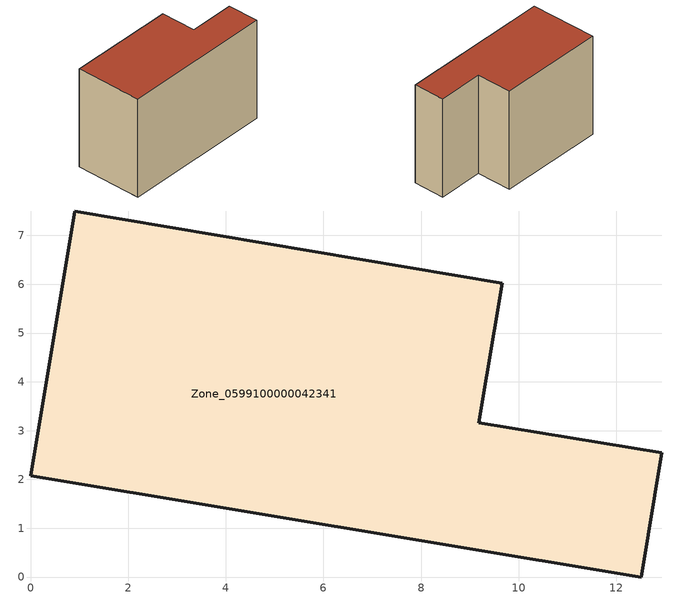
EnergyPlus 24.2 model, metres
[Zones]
Zone_0599100000042341
 floor ground (C_G): 0,2.07 0.9,7.5 9.66,6.02 9.19,3.16 12.94,2.54 12.51,0 z0
 wall outside (C_F): 0.9,7.5 0,2.07 12.51,0 12.94,2.54 9.19,3.16 9.66,6.02 0.9,7.5 z0:8.5
 roof outside (C_R): 0,2.07 12.51,0 12.94,2.54 9.19,3.16 9.66,6.02 0.9,7.5 z8.5
[BUILDING]
Pand.0599100000042341: North Axis=0; Terrain=City; Loads Convergence Tolerance Value=0.04; Temperature Convergence Tolerance Value=0.4; Solar Distribution=FullExterior; Maximum Number of Warmup Days=25; Minimum Number of Warmup Days=1
[Site:Location]
Rotterdam.The.Hague.AP_ZH_NLD Design_Conditions: Latitude=51.96; Longitude=4.45; Time Zone=1; Elevation=-4.5
[SITE:GROUNDTEMPERATURE:BUILDINGSURFACE]
18, 18, 18, 18, 18, 18, 18, 18, 18, 18, 18, 18
[MATERIAL] Thermal Absorptance=0.9; Solar Absorptance=0.7; Visible Absorptance=0.7
Name | Roughness | Thickness | Conductivity | Density | Specific Heat
G.TI.1975-1991 | MediumSmooth | 0.15 | 0.288461 | 540 | 1210
F.TI.1975-1991 | Rough | 0.3 | 0.230769 | 1920 | 840
R.TI.1975-1991 | MediumRough | 0.2 | 0.153846 | 1500 | 1000
[CONSTRUCTION]
C_G: G.TI.1975-1991
C_F: F.TI.1975-1991
C_R: R.TI.1975-1991
[ZONE]
Zone_0599100000042341: Type=1; Multiplier=1; Ceiling Height=Autocalculate; Volume=Autocalculate; Floor Area=autocalculate; Part of Total Floor Area=Yes
[ZONEINFILTRATION:DESIGNFLOWRATE]
Infil_Zone_0599100000042341: Zone or ZoneList or Space or SpaceList=Zone_0599100000042341; Schedule=AlwaysOn; Design Flow Rate Calculation Method=Flow/Area; Flow Rate per Floor Area=0.003; Constant Term Coefficient=1; Temperature Term Coefficient=0; Velocity Term Coefficient=0; Velocity Squared Term Coefficient=0
[HVACTEMPLATE:ZONE:IDEALLOADSAIRSYSTEM]
Zone_0599100000042341: Maximum Heating Supply Air Temperature=50; Minimum Cooling Supply Air Temperature=13; Maximum Heating Supply Air Humidity Ratio=0.0156; Minimum Cooling Supply Air Humidity Ratio=0.0077; Heating Limit=NoLimit; Cooling Limit=NoLimit; Dehumidification Control Type=ConstantSensibleHeatRatio; Cooling Sensible Heat Ratio=0.7; Dehumidification Setpoint=60; Humidification Control Type=None; Humidification Setpoint=30; Outdoor Air Method=None; Outdoor Air Flow Rate per Person=0.00944; Outdoor Air Flow Rate per Zone Floor Area=0; Outdoor Air Flow Rate per Zone=0; Demand Controlled Ventilation Type=None; Outdoor Air Economizer Type=NoEconomizer; Heat Recovery Type=None; Sensible Heat Recovery Effectiveness=0.7; Latent Heat Recovery Effectiveness=0.65
[ZONECONTROL:THERMOSTAT]
ThermostatControl_Zone_0599100000042341: Zone or ZoneList=Zone_0599100000042341; Control Type Schedule=DualSetpointControlType; Control 1=Thermostat_Zone_0599100000042341; Temperature Difference Between Cutout And Setpoint=0
[THERMOSTATSETPOINT:DUALSETPOINT]
Thermostat_Zone_0599100000042341: Heating Setpoint Temperature Schedule=HeatingSetpoint_Zone_0599100000042341; Cooling Setpoint Temperature Schedule=CoolingSetpoint_Zone_0599100000042341
[SCHEDULE:COMPACT]
HeatingSetpoint_Zone_0599100000042341: Through: 12/31, For: AllDays, Until: 24:00, 21
CoolingSetpoint_Zone_0599100000042341: Through: 12/31, For: AllDays, Until: 24:00, 24
DualSetpointControlType: Through: 12/31, For: AllDays, Until: 24:00, 4
AlwaysOn: Through: 12/31, For: AllDays, Until: 24:00, 1
